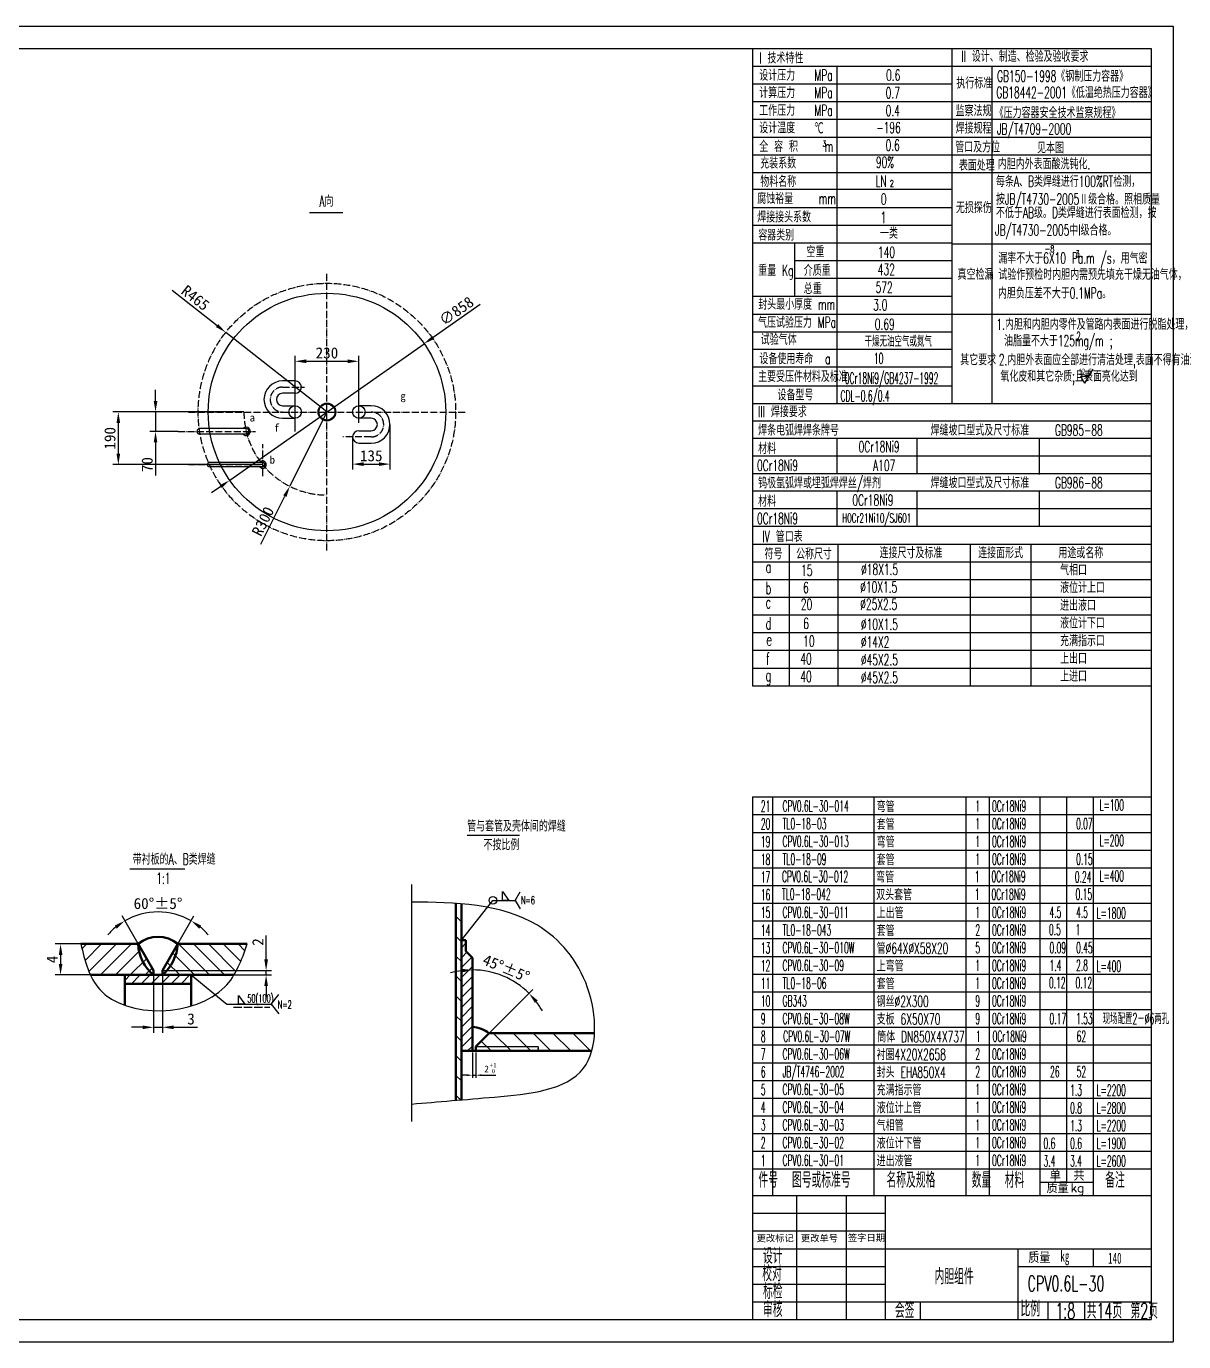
# Model space of a CAD drawing. Extents: x 43 to 6800, y -21879 to -17127.
# Drawn here: x 2619 to 6800, y -21879 to -17127 of the extents above; entities that cross this region are included whole.
import ezdxf

# ---------------------------------------------------------------- set-up
doc = ezdxf.new("R2010")
doc.units = 0
doc.header["$LTSCALE"] = 10
doc.header["$MEASUREMENT"] = 0
doc.linetypes.add('ACAD_ISO02W100', pattern=[15, 12, -3])
doc.linetypes.add('DHX', pattern=[3.36, 2.5, -0.4, 0.06, -0.4])
doc.layers.get('0').update_dxf_attribs({"linetype": 'CONTINUOUS'})
doc.layers.get('DEFPOINTS').update_dxf_attribs({"linetype": 'CONTINUOUS'})
doc.layers.add('1', color=7, linetype='CONTINUOUS')
doc.layers.add('粗直线', color=7, linetype='CONTINUOUS', lineweight=50)
doc.layers.add('细', color=7, linetype='CONTINUOUS', lineweight=25)
doc.styles.add('HZ', font='txt.shx', dxfattribs={"width": 0.6, "height": 5, "bigfont": 'hztxt.shx'})
doc.dimstyles.get("Standard").update_dxf_attribs({"dimtxt": 2, "dimasz": 1.5, "dimexe": 1, "dimexo": 0.5, "dimtad": 1, "dimdsep": 46, "dimlunit": 6, "dimtxsty": 'Standard', "dimcen": 2.5, "dimadec": 0, "dimazin": 0, "dimtfac": 1, "dimtmove": 0, "dimatfit": 3, "dimfxl": 0, "dimtolj": 1, "dimtzin": 0, "dimarcsym": 0})
doc.dimstyles.new('xie大字体ISO-25', dxfattribs={"dimtxt": 40, "dimasz": 40, "dimexe": 20, "dimexo": 0, "dimgap": 10, "dimtad": 1, "dimtxsty": 'Standard', "dimcen": 2.5, "dimadec": 0, "dimazin": 0, "dimtfac": 1, "dimtmove": 0, "dimatfit": 3, "dimfxl": 0, "dimarcsym": 0})
pattern_1 = [(135, (-1742.795, 46278.135), (-35.921024, -35.921024), [])]

# ---------------------------------------------------------------- blocks, each defined once
blk = doc.blocks.new('*D75')
at = {"color": 0, "lineweight": -2}
for p, q in [((3705.4, -18520.5), (3571.2, -18788.8)), ((3466.8, -18997.5), (3553.3, -18824.6))]:
    blk.add_line(p, q, dxfattribs=at)
at = {"color": 0}
blk.add_solid([(3547.3, -18821.6), (3559.3, -18827.6), (3571.2, -18788.8)], dxfattribs=at)
at = {"layer": 'DEFPOINTS', "color": 0}
for p in [(3705.4, -18520.5), (3571.2, -18788.8)]:
    blk.add_point(p, dxfattribs=at)
at = {"color": 0, "insert": (3474.3, -18915.5), "char_height": 40, "attachment_point": 5, "rotation": 63.4256}
blk.add_mtext('R300', dxfattribs=at)
blk = doc.blocks.new('*D76')
at = {"color": 0, "lineweight": -2}
for p, q in [((3146, -18080.6), (3308.5, -18208.4)), ((3705.4, -18520.5), (3339.9, -18233.1))]:
    blk.add_line(p, q, dxfattribs=at)
at = {"color": 0}
blk.add_solid([(3312.6, -18203.1), (3304.3, -18213.6), (3339.9, -18233.1)], dxfattribs=at)
at = {"layer": 'DEFPOINTS', "color": 0}
for p in [(3339.9, -18233.1), (3705.4, -18520.5)]:
    blk.add_point(p, dxfattribs=at)
at = {"color": 0, "insert": (3230.1, -18108.5), "char_height": 40, "attachment_point": 5, "rotation": 321.8167}
blk.add_mtext('R465', dxfattribs=at)
blk = doc.blocks.new('*D77')
at = {"color": 0, "lineweight": -2}
for p, q in [((3086.1, -18480.5), (3086.1, -18440.5)), ((3205.4, -18520.5), (3066.1, -18520.5)), ((3086.1, -18520.5), (3086.1, -18590.5)), ((3168, -18590.5), (3066.1, -18590.5)), ((3086.1, -18630.5), (3086.1, -18750.5))]:
    blk.add_line(p, q, dxfattribs=at)
at = {"color": 0}
for points in [[(3079.5, -18480.5), (3092.8, -18480.5), (3086.1, -18520.5)], [(3079.5, -18630.5), (3092.8, -18630.5), (3086.1, -18590.5)]]:
    blk.add_solid(points, dxfattribs=at)
at = {"layer": 'DEFPOINTS', "color": 0}
for p in [(3205.4, -18520.5), (3086.1, -18590.5), (3168, -18590.5)]:
    blk.add_point(p, dxfattribs=at)
at = {"color": 0, "insert": (3056.1, -18710.5), "char_height": 40, "attachment_point": 5, "rotation": 90}
blk.add_mtext('70', dxfattribs=at)
blk = doc.blocks.new('*D78')
at = {"color": 0, "lineweight": -2}
for p, q in [((3405.4, -18520.5), (2931.7, -18520.5)), ((2951.7, -18560.5), (2951.7, -18670.5)), ((3473.2, -18710.5), (2931.7, -18710.5))]:
    blk.add_line(p, q, dxfattribs=at)
at = {"color": 0}
for points in [[(2945.1, -18560.5), (2958.4, -18560.5), (2951.7, -18520.5)], [(2945.1, -18670.5), (2958.4, -18670.5), (2951.7, -18710.5)]]:
    blk.add_solid(points, dxfattribs=at)
at = {"layer": 'DEFPOINTS', "color": 0}
for p in [(3405.4, -18520.5), (2951.7, -18710.5), (3473.2, -18710.5)]:
    blk.add_point(p, dxfattribs=at)
at = {"color": 0, "insert": (2921.7, -18615.5), "char_height": 40, "attachment_point": 5, "rotation": 90}
blk.add_mtext('190', dxfattribs=at)
blk = doc.blocks.new('*D90')
at = {"color": 0, "lineweight": -2}
for p, q in [((4258.4, -18132.2), (4089.2, -18251)), ((3354.3, -18767.1), (4056.5, -18274)), ((3321.6, -18790.1), (3288.9, -18813.1))]:
    blk.add_line(p, q, dxfattribs=at)
at = {"color": 0}
for points in [[(4085.4, -18245.6), (4093.1, -18256.5), (4056.5, -18274)], [(3317.8, -18784.6), (3325.4, -18795.5), (3354.3, -18767.1)]]:
    blk.add_solid(points, dxfattribs=at)
at = {"layer": 'DEFPOINTS', "color": 0}
for p in [(4056.5, -18274), (3354.3, -18767.1)]:
    blk.add_point(p, dxfattribs=at)
at = {"color": 0, "insert": (4172.9, -18155.6), "char_height": 40, "attachment_point": 5, "rotation": 35.0777}
blk.add_mtext('∅858', dxfattribs=at)
blk = doc.blocks.new('*D155')
at = {"color": 0, "lineweight": -2}
for p, q in [((3590.4, -18350.1), (3590.4, -18317.3)), ((3630.4, -18337.3), (3780.4, -18337.3)), ((3820.4, -18350.1), (3820.4, -18317.3))]:
    blk.add_line(p, q, dxfattribs=at)
at = {"color": 0}
for points in [[(3630.4, -18330.6), (3630.4, -18343.9), (3590.4, -18337.3)], [(3780.4, -18330.6), (3780.4, -18343.9), (3820.4, -18337.3)]]:
    blk.add_solid(points, dxfattribs=at)
at = {"layer": 'DEFPOINTS', "color": 0}
for p in [(3820.4, -18337.3), (3590.4, -18350.1), (3820.4, -18350.1)]:
    blk.add_point(p, dxfattribs=at)
at = {"color": 0, "insert": (3705.4, -18307.3), "char_height": 40, "attachment_point": 5}
blk.add_mtext('230', dxfattribs=at)
blk = doc.blocks.new('*D156')
at = {"color": 0, "lineweight": -2}
for p, q in [((3932.9, -18565.5), (3932.9, -18728.8)), ((3797.9, -18610.5), (3797.9, -18728.8)), ((3837.9, -18708.8), (3892.9, -18708.8))]:
    blk.add_line(p, q, dxfattribs=at)
at = {"color": 0}
for points in [[(3837.9, -18702.2), (3837.9, -18715.5), (3797.9, -18708.8)], [(3892.9, -18702.2), (3892.9, -18715.5), (3932.9, -18708.8)]]:
    blk.add_solid(points, dxfattribs=at)
at = {"layer": 'DEFPOINTS', "color": 0}
for p in [(3932.9, -18565.5), (3797.9, -18610.5), (3932.9, -18708.8)]:
    blk.add_point(p, dxfattribs=at)
at = {"color": 0, "insert": (3865.4, -18678.8), "char_height": 40, "attachment_point": 5}
blk.add_mtext('135', dxfattribs=at)
blk = doc.blocks.new('*D157')
at = {"color": 0, "lineweight": -2}
for p, q in [((4243.8, -20812.9), (4470, -20812.9)), ((4243.8, -20828.9), (4470, -20828.9)), ((4469, -20815.4), (4469, -20826.4))]:
    blk.add_line(p, q, dxfattribs=at)
at = {"color": 0}
for points in [[(4468.6, -20815.4), (4469.4, -20815.4), (4469, -20812.9)], [(4468.6, -20826.4), (4469.4, -20826.4), (4469, -20828.9)]]:
    blk.add_solid(points, dxfattribs=at)
at = {"layer": 'DEFPOINTS', "color": 0}
for p in [(4243.3, -20812.9), (4243.3, -20828.9), (4469, -20828.9)]:
    blk.add_point(p, dxfattribs=at)
at = {"color": 0, "insert": (4466.5, -20820.9), "char_height": 3, "attachment_point": 5, "rotation": 90}
blk.add_mtext('\\A1;1%%p1', dxfattribs=at)
blk = doc.blocks.new('*D158')
at = {"color": 0, "lineweight": -2}
blk.add_line((4291.3, -20764.9), (4449.7, -20606.6), dxfattribs=at)
for start, end in [(97.942, 105.884), (45, 90), (29.116, 37.058)]:
    blk.add_arc((4231.3, -20824.9), 288.8, start, end, dxfattribs=at)
at = {"color": 0}
for points in [[(4190.9, -20532.2), (4191.9, -20545.5), (4231.3, -20536.1)], [(4456.7, -20655.3), (4466.8, -20646.5), (4435.5, -20620.7)]]:
    blk.add_solid(points, dxfattribs=at)
at = {"layer": 'DEFPOINTS', "color": 0}
for p in [(4231.3, -20492.9), (4375.7, -20574.8), (4291.3, -20764.9), (4243.3, -20812.9), (4231.3, -20828.9)]:
    blk.add_point(p, dxfattribs=at)
at = {"color": 0, "insert": (4353.3, -20530.4), "char_height": 40, "attachment_point": 5, "rotation": 337.5}
blk.add_mtext('45%%d%%p5%%D', dxfattribs=at)
blk = doc.blocks.new('*D159')
at = {"color": 0, "lineweight": -2}
for p, q in [((3023.7, -20442.4), (2965.2, -20341.2)), ((3166.5, -20442.4), (3224.9, -20341.2))]:
    blk.add_line(p, q, dxfattribs=at)
for start, end in [(60, 120), (129.5726, 139.1452), (40.8548, 50.4274)]:
    blk.add_arc((3095.1, -20566.1), 239.7, start, end, dxfattribs=at)
at = {"color": 0}
for points in [[(2938.6, -20375.9), (2946.2, -20386.8), (2975.2, -20358.5)], [(3244, -20386.8), (3251.6, -20375.9), (3214.9, -20358.5)]]:
    blk.add_solid(points, dxfattribs=at)
at = {"layer": 'DEFPOINTS', "color": 0}
for p in [(3136.7, -20330.1), (3023.7, -20442.4), (3166.5, -20442.4), (3079.1, -20538.4), (3111.1, -20538.4)]:
    blk.add_point(p, dxfattribs=at)
at = {"color": 0, "insert": (3095.1, -20296.4), "char_height": 40, "attachment_point": 5}
blk.add_mtext('60%%d%%p5%%d', dxfattribs=at)
blk = doc.blocks.new('*D160')
at = {"color": 0, "lineweight": -2}
for p, q in [((2816.1, -20442.4), (2723.1, -20442.4)), ((2743.1, -20482.4), (2743.1, -20514.4)), ((2850.9, -20554.4), (2723.1, -20554.4))]:
    blk.add_line(p, q, dxfattribs=at)
at = {"color": 0}
for points in [[(2736.5, -20482.4), (2749.8, -20482.4), (2743.1, -20442.4)], [(2736.5, -20514.4), (2749.8, -20514.4), (2743.1, -20554.4)]]:
    blk.add_solid(points, dxfattribs=at)
at = {"layer": 'DEFPOINTS', "color": 0}
for p in [(2816.1, -20442.4), (2743.1, -20554.4), (2850.9, -20554.4)]:
    blk.add_point(p, dxfattribs=at)
at = {"color": 0, "insert": (2713.1, -20498.4), "char_height": 40, "attachment_point": 5, "rotation": 90}
blk.add_mtext('4', dxfattribs=at)
blk = doc.blocks.new('*D161')
at = {"color": 0, "lineweight": -2}
for p, q in [((3485.6, -20498.4), (3485.6, -20411.7)), ((3111.1, -20538.4), (3505.6, -20538.4)), ((3369.6, -20554.4), (3505.6, -20554.4)), ((3485.6, -20554.4), (3485.6, -20538.4)), ((3485.6, -20594.4), (3485.6, -20634.4))]:
    blk.add_line(p, q, dxfattribs=at)
at = {"color": 0}
for points in [[(3479, -20498.4), (3492.3, -20498.4), (3485.6, -20538.4)], [(3479, -20594.4), (3492.3, -20594.4), (3485.6, -20554.4)]]:
    blk.add_solid(points, dxfattribs=at)
at = {"layer": 'DEFPOINTS', "color": 0}
for p in [(3111.1, -20538.4), (3369.6, -20554.4), (3485.6, -20554.4)]:
    blk.add_point(p, dxfattribs=at)
at = {"color": 0, "insert": (3455.6, -20435.1), "char_height": 40, "attachment_point": 5, "rotation": 90}
blk.add_mtext('2', dxfattribs=at)
blk = doc.blocks.new('*D162')
at = {"color": 0, "lineweight": -2}
for p, q in [((3079.1, -20554.4), (3079.1, -20763.4)), ((3111.1, -20554.4), (3111.1, -20763.4)), ((3039.1, -20743.4), (2999.1, -20743.4)), ((3079.1, -20743.4), (3111.1, -20743.4)), ((3151.1, -20743.4), (3237.8, -20743.4))]:
    blk.add_line(p, q, dxfattribs=at)
at = {"color": 0}
for points in [[(3039.1, -20736.7), (3039.1, -20750.1), (3079.1, -20743.4)], [(3151.1, -20736.7), (3151.1, -20750.1), (3111.1, -20743.4)]]:
    blk.add_solid(points, dxfattribs=at)
at = {"layer": 'DEFPOINTS', "color": 0}
for p in [(3079.1, -20554.4), (3111.1, -20554.4), (3111.1, -20743.4)]:
    blk.add_point(p, dxfattribs=at)
at = {"color": 0, "insert": (3214.4, -20713.4), "char_height": 40, "attachment_point": 5}
blk.add_mtext('3', dxfattribs=at)

msp = doc.modelspace()

# ---------------------------------------------------------------- hatches: boundary and pattern name
h = msp.add_hatch()
h.set_pattern_fill('ANSI31', color=256, scale=16, angle=90, style=0)
h.set_pattern_definition(pattern_1)
edge = h.paths.add_edge_path()
edge.add_spline(control_points=[(4191.299, -20297.459), (4184.641, -20296.884), (4177.973, -20296.363), (4171.299, -20295.891)], knot_values=[188.14403626, 188.14403626, 188.14403626, 188.14403626, 190.57275291, 190.57275291, 190.57275291, 190.57275291], degree=3, periodic=0)
edge.add_line((4171.299, -20295.891), (4171.299, -21007.14))
edge.add_spline(control_points=[(4171.299, -21007.14), (4177.933, -21006.581), (4184.599, -21006.019), (4191.299, -21005.453)], knot_values=[20.686725, 20.686725, 20.686725, 20.686725, 23.19317541, 23.19317541, 23.19317541, 23.19317541], degree=3, periodic=0)
edge.add_line((4191.299, -21005.453), (4191.299, -20297.459))
h = msp.add_hatch()
h.set_pattern_fill('ANSI31', color=256, scale=8, style=0)
h.set_pattern_definition([(45, (-1742.795, 46278.135), (-17.960512, 17.960512), [])])
h.paths.add_polyline_path([(4231.299, -20492.915), (4207.299, -20468.915), (4207.299, -20428.915), (4191.299, -20428.915), (4191.299, -20828.915), (4231.299, -20828.915)])
h = msp.add_hatch()
h.set_pattern_fill('ANSI31', color=256, scale=12, style=0)
h.set_pattern_definition([(45, (9011.14, -76933.032), (-26.940768, 26.940768), [])])
edge = h.paths.add_edge_path()
edge.add_spline(control_points=[(2816.095, -20442.398), (2825.666, -20481.32), (2835.236, -20520.242), (2850.917, -20554.398)], knot_values=[0, 0, 0, 0, 14.22654376, 14.22654376, 14.22654376, 14.22654376], degree=3, periodic=0)
edge.add_line((2850.917, -20554.398), (3079.086, -20554.398))
edge.add_line((3079.086, -20554.398), (3079.086, -20538.398))
edge.add_line((3079.086, -20538.398), (3023.66, -20442.398))
edge.add_line((3023.66, -20442.398), (2816.095, -20442.398))
h = msp.add_hatch()
h.set_pattern_fill('ANSI31', color=256, scale=12, angle=90, style=0)
h.set_pattern_definition([(135, (9011.14, -76933.032), (-26.940768, -26.940768), [])])
edge = h.paths.add_edge_path()
edge.add_spline(control_points=[(3369.573, -20554.398), (3390.132, -20520.267), (3403.784, -20481.333), (3417.437, -20442.398)], knot_values=[85.62518906, 85.62518906, 85.62518906, 85.62518906, 100.6567326, 100.6567326, 100.6567326, 100.6567326], degree=3, periodic=0)
edge.add_line((3417.437, -20442.398), (3166.512, -20442.398))
edge.add_line((3166.512, -20442.398), (3111.086, -20538.398))
edge.add_line((3111.086, -20538.398), (3111.086, -20554.398))
edge.add_line((3111.086, -20554.398), (3369.573, -20554.398))
h = msp.add_hatch()
h.set_pattern_fill('ANSI31', color=256, scale=8, style=0)
h.set_pattern_definition([(45, (9011.139, -76933.032), (-17.960512, 17.960512), [])])
h.paths.add_polyline_path([(3215.086, -20586.398), (3215.086, -20554.398), (2975.086, -20554.398), (2975.086, -20586.398)])
h = msp.add_hatch()
h.set_pattern_fill('ANSI31', color=256, scale=16, angle=90, style=0)
h.set_pattern_definition(pattern_1)
edge = h.paths.add_edge_path()
edge.add_spline(control_points=[(4662.09, -20828.915), (4667.765, -20808.893), (4671.03, -20787.305), (4672.153, -20764.915)], knot_values=[89.06455395, 89.06455395, 89.06455395, 89.06455395, 97.03979952, 97.03979952, 97.03979952, 97.03979952], degree=3, periodic=0)
edge.add_line((4672.153, -20764.915), (4291.299, -20764.915))
edge.add_line((4291.299, -20764.915), (4243.299, -20812.915))
edge.add_line((4243.299, -20812.915), (4243.299, -20828.915))
edge.add_line((4243.299, -20828.915), (4662.09, -20828.915))

# ---------------------------------------------------------------- linework, layer by layer
at = {"color": 0}
for p, q in [((42.636, -17127.154), (6762.636, -17127.154)), ((6762.636, -17127.154), (6762.636, -21879.154)), ((242.636, -17207.154), (6682.636, -17207.154)), ((5242.636, -17207.154), (6682.636, -17207.154)), ((6682.636, -17207.154), (6682.636, -21799.154)), ((3641.75, -17800.335), (3762.908, -17800.335)), ((3590.406, -18590.541), (3590.406, -18350.133)), ((3820.406, -18559.902), (3820.406, -18350.133)), ((3590.406, -18408.041), (3545.406, -18408.041)), ((3590.406, -18453.041), (3545.406, -18453.041)), ((3545.406, -18498.041), (3590.406, -18498.041)), ((3865.406, -18498.041), (3820.406, -18498.041)), ((3545.406, -18543.041), (3590.406, -18543.041)), ((3865.406, -18543.041), (3820.406, -18543.041)), ((3413.687, -18580.541), (3245.705, -18580.541)), ((3413.687, -18600.541), (3245.705, -18600.541)), ((3820.406, -18588.041), (3865.406, -18588.041)), ((3820.406, -18633.041), (3865.406, -18633.041)), ((3473.242, -18702.541), (3280.994, -18702.541)), ((3473.242, -18718.541), (3280.994, -18718.541)), ((5242.636, -19911.154), (5242.636, -21799.154)), ((242.636, -21799.154), (6682.636, -21799.154)), ((42.636, -21879.154), (6762.636, -21879.154))]:
    msp.add_line(p, q, dxfattribs=at)
for p, q in [((5962.636, -17207.154), (5962.636, -18489.991)), ((5547.125, -17271.154), (5547.125, -18489.991)), ((6107.702, -17271.156), (6107.702, -18489.991)), ((5242.636, -17335.154), (5962.636, -17335.154)), ((5242.636, -17399.154), (6682.636, -17399.154)), ((5242.636, -17463.154), (6682.636, -17463.154)), ((5242.636, -17527.154), (6682.636, -17527.154)), ((5242.636, -17591.154), (6682.636, -17591.154)), ((5242.636, -17655.154), (6682.636, -17655.154)), ((5242.636, -17715.465), (5962.636, -17715.465)), ((5242.636, -17781.87), (5962.636, -17781.87)), ((5242.636, -17846.101), (5962.636, -17846.101)), ((5242.636, -17909.521), (5962.636, -17909.521)), ((5394.836, -17909.521), (5394.836, -18101.521)), ((5962.636, -17912.573), (6682.636, -17912.573)), ((5394.836, -17973.521), (5962.636, -17973.521)), ((5394.836, -18037.521), (5962.636, -18037.521)), ((5242.636, -18101.521), (5962.636, -18101.521)), ((5242.636, -18166.672), (5962.636, -18166.672)), ((5962.636, -18166.672), (6682.636, -18166.672)), ((5242.636, -18230.672), (5962.636, -18230.672)), ((5242.636, -18293.521), (5962.636, -18293.521)), ((5242.636, -18357.521), (5962.636, -18357.521)), ((6472.142, -18365.709), (6442.583, -18416.908)), ((5242.636, -18425.991), (5962.636, -18425.991)), ((6427.579, -18390.92), (6457.586, -18390.92)), ((6427.579, -18390.92), (6442.583, -18416.908)), ((5242.636, -18489.991), (6682.636, -18489.991)), ((5242.636, -18615.181), (6682.636, -18615.181)), ((5547.125, -18615.181), (5547.125, -18743.181)), ((5836.855, -18615.181), (5836.855, -18743.181)), ((6277.981, -18615.181), (6277.981, -18746.036)), ((5242.636, -18679.181), (6682.636, -18679.181)), ((5242.636, -18743.181), (6682.636, -18743.181)), ((5242.636, -18805.472), (6682.636, -18805.472)), ((5547.125, -18805.472), (5547.125, -18933.472)), ((5836.855, -18805.472), (5836.855, -18933.472)), ((6277.981, -18805.472), (6277.981, -18933.472)), ((5242.636, -18869.472), (6682.636, -18869.472)), ((5242.636, -18933.472), (6682.636, -18933.472)), ((5374.816, -18997.472), (5374.816, -19509.472)), ((5551.041, -18997.472), (5551.041, -19509.472)), ((6028.806, -18997.472), (6028.806, -19509.472)), ((6248.108, -18997.472), (6248.108, -19509.472)), ((5242.636, -19061.472), (6682.636, -19061.472)), ((5242.636, -19125.472), (6682.636, -19125.472)), ((5242.636, -19189.472), (6682.636, -19189.472)), ((5242.636, -19253.472), (6682.636, -19253.472)), ((5242.636, -19317.472), (6682.636, -19317.472)), ((5242.636, -19381.472), (6682.636, -19381.472)), ((5242.636, -19445.472), (6682.636, -19445.472)), ((5242.636, -19509.472), (6682.636, -19509.472)), ((4212.312, -20049.787), (4401.376, -20049.787)), ((2993.105, -20171.491), (3192.331, -20171.491)), ((4011.299, -20228.035), (4011.299, -21084.129)), ((4304.973, -20284.727), (4385.056, -20284.727)), ((4339.446, -20253.021), (4362.172, -20284.727)), ((4339.446, -20284.727), (4339.446, -20253.021)), ((4362.172, -20284.727), (4339.446, -20284.727)), ((4362.172, -20284.727), (4339.446, -20284.727)), ((4385.056, -20284.727), (4403.585, -20253.507)), ((4385.056, -20284.727), (4403.585, -20315.946)), ((3385.554, -20628.265), (3408.279, -20659.971)), ((3385.554, -20659.971), (3385.554, -20628.265)), ((3504.067, -20659.971), (3531.947, -20625.032)), ((3504.067, -20659.971), (3531.947, -20694.909))]:
    msp.add_line(p, q)
at = {"linetype": 'DHX'}
for p, q in [((3705.406, -19020.541), (3705.406, -18020.541)), ((3545.406, -18430.541), (3624.277, -18430.541)), ((3205.406, -18520.541), (4205.406, -18520.541)), ((3167.957, -18590.541), (3446.753, -18590.541)), ((3865.406, -18610.541), (3763.225, -18610.541)), ((3473.242, -18752.224), (3473.242, -18636.382)), ((3205.406, -18710.541), (3473.242, -18710.541))]:
    msp.add_line(p, q, dxfattribs=at)
at = {"linetype": 'ACAD_ISO02W100', "ltscale": 0.25}
msp.add_line((3367.733, -20670.286), (3499.471, -20670.286), dxfattribs=at)
at = {"color": 1}
msp.add_line((3408.279, -20659.971), (3385.554, -20659.971), dxfattribs=at)
at = {"color": 0, "linetype": 'ByBlock'}
for p, q in [((4231.299, -20833.915), (4231.299, -20926.472)), ((4243.299, -20833.915), (4243.299, -20926.472)), ((4211.299, -20916.472), (4191.299, -20916.472)), ((4231.299, -20916.472), (4243.299, -20916.472)), ((4263.299, -20916.472), (4315.299, -20916.472))]:
    msp.add_line(p, q, dxfattribs=at)
at = {"color": 7}
msp.add_line((5848.557, -21735.154), (5848.557, -21799.154), dxfattribs=at)
at = {"linetype": 'DHX'}
msp.add_circle((3705.406, -18520.541), 465, dxfattribs=at)
at = {"color": 0}
for centre, radius in [((3705.406, -18520.541), 429), ((3590.406, -18520.541), 22.5), ((3705.406, -18520.541), 32), ((3705.406, -18520.541), 29), ((3820.406, -18520.541), 22.5)]:
    msp.add_circle(centre, radius, dxfattribs=at)
msp.add_circle((4304.973, -20284.727), 13.918)
for centre, radius, start, end in [((3545.406, -18475.541), 67.5, 90, 270), ((3590.406, -18430.541), 22.5, 270, 90), ((3545.406, -18475.541), 22.5, 90, 270), ((3865.406, -18565.541), 67.5, 270, 90), ((3413.687, -18590.541), 15, 221.810315, 138.189685), ((3865.406, -18565.541), 22.5, 270, 90), ((3245.705, -18590.541), 10, 90, 270), ((3413.687, -18590.541), 10, 270, 90), ((3820.406, -18610.541), 22.5, 90, 270), ((3280.994, -18710.541), 8, 90, 270), ((3473.242, -18710.541), 13, 217.979872, 142.020128), ((3473.242, -18710.541), 8, 270, 90)]:
    msp.add_arc(centre, radius, start, end, dxfattribs=at)
at = {"linetype": 'DHX'}
for centre, radius, start, end in [((3545.406, -18475.541), 45, 90, 270), ((3705.406, -18520.541), 300, 180, 270), ((3865.406, -18565.541), 45, 270, 90)]:
    msp.add_arc(centre, radius, start, end, dxfattribs=at)
msp.add_open_spline([(4011.299, -21020.491), (4106.945, -21012.547), (4309.876, -20995.693), (4689.359, -20961.726), (4678.156, -20579.459), (4442.541, -20299.603), (4165.661, -20291.589), (4011.299, -20291.462)], degree=3, knots=[0, 0, 0, 0, 37.59945396, 79.77453045, 116.19785104, 152.38340412, 210.11230356, 210.11230356, 210.11230356, 210.11230356])
msp.add_spline([(2816.095, -20442.398), (2884.403, -20606.818), (3336.614, -20597.507), (3417.437, -20442.398)], degree=3)
at = {"color": 0, "linetype": 'ByBlock'}
for points in [[(4211.299, -20913.139), (4211.299, -20919.805), (4231.299, -20916.472)], [(4263.299, -20913.139), (4263.299, -20919.805), (4243.299, -20916.472)]]:
    msp.add_solid(points, dxfattribs=at)
at = {"layer": '1'}
for p, q in [((5242.636, -17207.154), (5242.636, -19510.01)), ((5242.636, -17271.154), (6682.636, -17271.154)), ((5242.636, -18489.991), (6682.636, -18489.991)), ((5242.636, -18552.586), (6682.636, -18552.586)), ((5242.636, -18933.472), (6682.636, -18933.472)), ((5242.636, -18997.472), (6682.636, -18997.472)), ((5242.636, -18997.472), (6682.636, -18997.472)), ((5242.636, -19911.154), (6682.636, -19911.154)), ((5316.574, -21351.154), (5316.574, -19911.154)), ((5682.837, -21191.154), (5682.837, -19911.154)), ((6014.564, -21351.154), (6014.564, -19911.154)), ((6098.837, -21191.154), (6098.837, -19911.154)), ((6282.378, -21191.154), (6282.378, -19911.154)), ((6378.378, -21303.154), (6378.378, -19911.154)), ((6474.378, -21191.154), (6474.378, -19911.154)), ((5242.636, -19975.154), (6682.636, -19975.154)), ((5242.636, -20039.154), (6682.636, -20039.154)), ((5242.636, -20103.154), (6682.636, -20103.154)), ((5242.636, -20167.154), (6682.636, -20167.154)), ((5242.636, -20231.154), (6682.636, -20231.154)), ((5242.636, -20295.154), (6682.636, -20295.154)), ((5242.636, -20359.154), (6682.636, -20359.154)), ((5242.636, -20423.154), (6682.636, -20423.154)), ((5242.636, -20487.154), (6682.636, -20487.154)), ((5242.636, -20551.154), (6682.636, -20551.154)), ((5242.636, -20615.154), (6682.636, -20615.154)), ((5242.636, -20679.154), (6682.636, -20679.154)), ((5242.636, -20743.154), (6682.636, -20743.154)), ((5242.636, -20807.154), (6682.636, -20807.154)), ((5242.636, -20871.154), (6682.636, -20871.154)), ((5242.636, -20935.154), (6682.636, -20935.154)), ((5242.636, -20999.154), (6682.636, -20999.154)), ((5242.636, -21063.154), (6682.636, -21063.154)), ((5242.636, -21127.154), (6682.636, -21127.154)), ((5242.636, -21191.154), (6682.636, -21191.154))]:
    msp.add_line(p, q, dxfattribs=at)
at = {"layer": 'DEFPOINTS', "color": 0, "linetype": 'ByBlock'}
for p in [(4231.299, -20828.915), (4243.299, -20828.915), (4243.299, -20916.472)]:
    msp.add_point(p, dxfattribs=at)
at = {"layer": '粗直线'}
for p, q in [((4171.299, -20295.891), (4171.299, -21007.14)), ((4191.299, -20297.459), (4191.299, -21005.453)), ((4191.299, -20428.915), (4207.299, -20428.915)), ((4207.299, -20428.915), (4207.299, -20468.915)), ((2816.095, -20442.398), (3023.66, -20442.398)), ((3079.086, -20538.398), (3023.66, -20442.398)), ((3111.086, -20538.398), (3166.512, -20442.398)), ((3166.512, -20442.398), (3417.437, -20442.398)), ((4207.299, -20468.915), (4231.299, -20492.915)), ((4231.299, -20492.915), (4231.299, -20828.915)), ((2850.917, -20554.398), (3369.573, -20554.398)), ((2975.086, -20554.398), (2975.086, -20664.2)), ((3079.086, -20538.398), (3079.086, -20554.398)), ((3111.086, -20538.398), (3111.086, -20554.398)), ((3215.086, -20554.398), (3215.086, -20666.373)), ((2975.086, -20586.398), (3215.086, -20586.398)), ((4243.299, -20812.915), (4291.299, -20764.915)), ((4291.299, -20764.915), (4672.153, -20764.915)), ((4243.299, -20812.915), (4243.299, -20828.915)), ((4191.299, -20828.915), (4662.09, -20828.915))]:
    msp.add_line(p, q, dxfattribs=at)
for centre, radius, start, end in [((3095.086, -20527.866), 111.384, 50.114325, 129.885675), ((3174.353, -20437.539), 150.771, 181.846869, 230.812138), ((3004.922, -20432.147), 161.914, 310.971162, 356.369831), ((4218.071, -20862.733), 122.191, 53.180817, 83.785095)]:
    msp.add_arc(centre, radius, start, end, dxfattribs=at)
at = {"layer": '细', "color": 7}
for p, q in [((5242.636, -21191.154), (6682.636, -21191.154)), ((5682.837, -21351.154), (5682.837, -21191.154)), ((6098.837, -21351.154), (6098.837, -21191.154)), ((6282.378, -21351.154), (6282.378, -21191.154)), ((6474.378, -21351.154), (6474.378, -21191.154)), ((6682.636, -21191.154), (6682.636, -21799.154)), ((5242.636, -21255.154), (6682.636, -21255.154)), ((6282.378, -21303.154), (6474.378, -21303.154)), ((5242.636, -21351.154), (6682.636, -21351.154)), ((5402.837, -21799.154), (5402.837, -21351.154)), ((5580.967, -21351.154), (5580.967, -21799.154)), ((5722.837, -21799.154), (5722.837, -21351.154)), ((5242.636, -21415.154), (5722.837, -21415.154)), ((5242.636, -21479.154), (5722.837, -21479.154)), ((5242.636, -21543.154), (6682.636, -21543.154)), ((6202.837, -21799.154), (6202.837, -21543.154)), ((6474.378, -21607.154), (6474.378, -21543.154)), ((5242.636, -21607.154), (5722.837, -21607.154)), ((6202.837, -21607.154), (6682.636, -21607.154)), ((5242.636, -21671.154), (5722.837, -21671.154)), ((5242.636, -21735.154), (6682.636, -21735.154)), ((6310.928, -21799.154), (6310.928, -21735.154)), ((6442.837, -21799.154), (6442.837, -21735.154)), ((5242.837, -21799.154), (6682.636, -21799.154))]:
    msp.add_line(p, q, dxfattribs=at)

# ---------------------------------------------------------------- texts
at = {"style": 'HZ'}
for s, height, width, p in [('I 技术特性', 40, 0.6, (5266.979, -17261.475)), ('II 设计、制造、检验及验收要求', 40, 0.6, (5997.323, -17255.661)), ('设计压力   MPa', 40, 0.6, (5266.979, -17323.625)), ('0.6', 40, 0.6, (5725.47, -17323.378)), ('GB150-1998《钢制压力容器》', 40, 0.6, (6126.28, -17327.157)), ('计算压力   MPa', 40, 0.6, (5266.979, -17386.7)), ('执行标准', 40, 0.6, (5979.11, -17351.915)), ('GB18442-2001《低温绝热压力容器》', 40, 0.6, (6123.466, -17386.181)), ('0.7', 40, 0.6, (5723.757, -17387.549)), ('工作压力   MPa', 40, 0.6, (5266.979, -17450.7)), ('0.4', 40, 0.6, (5723.757, -17451.549)), ('监察法规', 40, 0.6, (5976.296, -17452.15)), ('《压力容器安全技术监察规程》', 40, 0.6, (6117.839, -17458.847)), ('设计温度   ℃', 40, 0.6, (5266.979, -17513.775)), ('-196', 40, 0.6, (5689.917, -17513.268)), ('焊接规程', 40, 0.6, (5976.296, -17514.745)), ('JB/T4709-2000', 40, 0.6, (6125.74, -17518.093)), ('全 容 积    m', 40, 0.6, (5266.979, -17580.828)), ('3', 20, 0.6, (5495.855, -17561.117)), ('0.6', 40, 0.6, (5723.391, -17576.455)), ('管口及方位', 40, 0.6, (5975.303, -17582.997)), ('见本图', 40, 0.6, (6270.791, -17585.807)), ('充装系数', 40, 0.6, (5270.812, -17641.226)), ('90%', 40, 0.6, (5688.483, -17638.331)), ('表面处理', 40, 0.6, (5988.385, -17649.032)), ('内胆内外表面酸洗钝化.', 40, 0.6, (6128.665, -17643.853)), ('物料名称', 40, 0.6, (5270.812, -17707.631)), ('LN', 40, 0.6, (5687.52, -17706.708)), ('每条A、B类焊缝进行100%RT检测， ', 40, 0.6, (6122.169, -17707.196)), ('腐蚀裕量    mm', 40, 0.6, (5259.794, -17769.186)), ('2', 24, 0.6, (5738.736, -17706.708)), ('按JB/T4730-2005Ⅱ级合格。照相质量', 40, 0.6, (6122.169, -17771.498)), ('0', 40, 0.6, (5706.354, -17771.257)), ('无损探伤', 40, 0.6, (5977.574, -17802.116)), ('焊接接头系数', 40, 0.6, (5259.794, -17835.68)), ('1', 40, 0.6, (5705.248, -17837.894)), ('不低于AB级。D类焊缝进行表面检测，按', 40, 0.6, (6122.169, -17820.205)), ('容器类别', 40, 0.6, (5263.629, -17901.127)), ('一类', 40, 0.6, (5703.347, -17894.287)), ('JB/T4730-2005中I级合格。', 40, 0.6, (6118.817, -17883.211)), ('空重', 40, 0.6, (5437.586, -17961.485)), ('140', 40, 0.6, (5695.923, -17963.242)), ('漏率不大于6X10 Pa.m /s，用气密', 40, 0.6, (6130.794, -17984.581)), ('-8', 24, 0.6, (6298.616, -17942.884)), ('3', 24, 0.6, (6409.124, -17960.726)), ('重量 Kg', 40, 0.6, (5263.629, -18028.763)), ('介质重', 40, 0.6, (5427.859, -18028.763)), ('432', 40, 0.6, (5695.352, -18025.765)), ('真空检漏', 40, 0.6, (5983.607, -18043.008)), ('试验作预检时内胆内需预先填充干燥无油气体，', 40, 0.6, (6130.794, -18043.427)), ('总重', 40, 0.6, (5427.859, -18094.389)), ('572', 40, 0.6, (5687.51, -18090.01)), ('内胆负压差不大于0.1MPa。 ', 40, 0.6, (6129.432, -18110.737)), ('封头最小厚度 mm', 40, 0.6, (5263.629, -18151.049)), ('3.0', 40, 0.6, (5678.6, -18153.641)), ('气压试验压力 MPa', 40, 0.6, (5262.876, -18216.405)), ('0.69', 40, 0.6, (5684.572, -18223.525)), ('1.内胆和内胆内零件及管路内表面进行脱脂处理，', 40, 0.6, (6123.834, -18223.445)), ('试验气体', 40, 0.6, (5272.419, -18278.296)), ('干燥无油空气或氮气', 40, 0.5, (5647.786, -18284.923)), ('油脂量不大于125mg/m ; ', 40, 0.6, (6151.522, -18282.975)), ('2', 32, 0.5, (6413.117, -18263.05)), ('设备使用寿命  a', 40, 0.6, (5267.747, -18347.791)), ('10', 40, 0.5, (5681.364, -18347.044)), ('其它要求', 40, 0.6, (5993.233, -18351.53)), ('   2.内胆外表面应全部进行清洁处理,表面不得有油污.铁屑.焊渣.', 40, 0.6, (6062.77, -18351.594)), ('主要受压件材料及标准', 40, 0.6, (5262.905, -18412.002)), ('0Cr18Ni9/GB4237-1992', 40, 0.5, (5576.335, -18418.286)), ('氧化皮和其它杂质;且表面亮化达到', 40, 0.6, (6138.276, -18411.248)), ('设备型号', 40, 0.6, (5332.882, -18478.779)), ('CDL-0.6/0.4', 40, 0.5, (5560.747, -18482.286)), ('III 焊接要求', 40, 0.6, (5263.062, -18539.236)), ('焊条电弧焊焊条牌号', 40, 0.6, (5263.062, -18605.743)), ('焊缝坡口型式及尺寸标准    GB985-88', 40, 0.6, (5885.723, -18605.743)), ('0Cr18Ni9', 40, 0.6, (5625.856, -18665.827)), ('材料', 40, 0.6, (5263.062, -18672.25)), ('0Cr18Ni9', 40, 0.6, (5259.146, -18733.44)), ('A107', 40, 0.6, (5678.231, -18733.44)), ('钨极氩弧焊或埋弧焊焊丝/焊剂', 40, 0.6, (5263.062, -18796.338)), ('焊缝坡口型式及尺寸标准    GB986-88', 40, 0.6, (5885.723, -18796.034)), ('0Cr18Ni9', 40, 0.6, (5603.764, -18858.629)), ('材料', 40, 0.6, (5263.062, -18862.541)), ('0Cr18Ni9', 40, 0.6, (5259.146, -18925.136)), ('H0Cr21Ni10/SJ601', 32, 0.6, (5566.506, -18919.441)), ('IV 管口表', 40, 0.6, (5278.727, -18990.238)), ('连接尺寸及标准', 40, 0.6, (5701.667, -19048.92)), ('连接面形式', 40, 0.6, (6058.032, -19048.92)), ('用途或名称', 40, 0.6, (6347.824, -19048.92)), ('符号', 40, 0.6, (5286.247, -19052.838)), ('公称尺寸', 40, 0.6, (5400.126, -19052.833)), ('a', 44, 0.6, (5289.727, -19101.948)), ('15', 40, 0.6, (5418.417, -19112.341)), ('%%c18X1.5', 40, 0.6, (5635.051, -19109.3)), ('气相口', 40, 0.6, (6353.852, -19110.701)), ('b', 44, 0.6, (5289.727, -19178.305)), ('6', 40, 0.6, (5425.385, -19174.724)), ('%%C10X1.5', 40, 0.6, (5631.799, -19173.041)), ('液位计上口', 40, 0.6, (6353.852, -19174.701)), ('20', 40, 0.6, (5417.391, -19235.542)), ('%%C25X2.5', 40, 0.6, (5631.799, -19235.047)), ('进出液口', 40, 0.6, (6353.852, -19238.701)), ('c', 44, 0.6, (5289.727, -19229.948)), ('d', 44, 0.6, (5289.727, -19306.305)), ('6', 40, 0.6, (5425.857, -19304.19)), ('%%C10X1.5', 40, 0.6, (5634.344, -19307.577)), ('液位计下口', 40, 0.6, (6353.852, -19302.701)), ('e', 44, 0.6, (5292.852, -19364.46)), ('10', 40, 0.6, (5425.857, -19368.19)), ('%%C14X2', 40, 0.6, (5634.344, -19371.577)), ('充满指示口', 40, 0.6, (6353.852, -19366.701)), ('上出口', 40, 0.6, (6353.852, -19430.701)), ('f', 44, 0.6, (5291.688, -19433.34)), ('40', 40, 0.6, (5415.81, -19432.19)), ('%%C45X2.5', 40, 0.6, (5634.344, -19435.577)), ('g', 44, 0.6, (5289.472, -19492.864)), ('40', 40, 0.6, (5415.81, -19496.19)), ('%%C45X2.5', 40, 0.6, (5634.344, -19499.577)), ('上进口', 40, 0.6, (6353.852, -19494.701))]:
    msp.add_text(s, height=height, dxfattribs=dict(at, width=width)).set_placement(p)
at = {"style": 'HZ', "width": 0.6}
msp.add_text('A向', height=40, rotation=0.6, dxfattribs=at).set_placement((3678.13, -17778.908))
at = {"width": 0.6}
msp.add_text('12.5', height=24, dxfattribs=at).set_placement((6421.462, -18387.144))
at = {"color": 0, "char_height": 28, "width": 6844.73052, "attachment_point": 1}
for s, insert in [('g', (3971.016, -18448.117)), ('a', (3426.173, -18526.774)), ('f', (3514.662, -18563.429)), ('b', (3498.813, -18679.257))]:
    msp.add_mtext(s, dxfattribs=dict(at, insert=insert))
at = {"color": 0, "linetype": 'ByBlock', "attachment_point": 5}
for s, insert, char_height in [('2', (4282.371, -20893.719), 24), ('+1', (4306.061, -20879.955), 16), ('0', (4306.455, -20901.584), 16)]:
    msp.add_mtext(s, dxfattribs=dict(at, insert=insert, char_height=char_height))
at = {"layer": '1', "style": 'HZ'}
for s, height, width, p in [('21', 40, 0.5, (5272.839, -19964.488)), ('CPV0.6L-30-014', 40, 0.5, (5351.327, -19963.931)), ('弯管', 40, 0.6, (5691.355, -19965.724)), ('1', 40, 0.5, (6047.828, -19963.921)), ('0Cr18Ni9', 40, 0.5, (6108.004, -19964.022)), ('L=100', 40, 0.5, (6496.493, -19960.409)), ('管与套管及壳体间的焊缝', 40, 0.6, (4211.809, -20036.178)), ('20', 40, 0.5, (5272.839, -20028.488)), ('TL0-18-03', 40, 0.5, (5351.327, -20027.931)), ('套管', 40, 0.6, (5691.355, -20029.724)), ('1', 40, 0.5, (6047.828, -20027.921)), ('0Cr18Ni9', 40, 0.5, (6108.004, -20028.022)), ('0.07', 40, 0.5, (6411.642, -20027.921)), ('19', 40, 0.5, (5272.839, -20092.488)), ('CPV0.6L-30-013', 40, 0.5, (5351.327, -20091.931)), ('弯管', 40, 0.6, (5691.355, -20093.724)), ('1', 40, 0.5, (6047.828, -20091.921)), ('0Cr18Ni9', 40, 0.5, (6108.004, -20092.022)), ('L=200', 40, 0.5, (6496.493, -20088.409)), ('不按比例', 40, 0.6, (4270.897, -20103.799)), ('带衬板的A、B类焊缝', 40, 0.6, (3003.823, -20155.869)), ('18', 40, 0.5, (5272.839, -20156.488)), ('TL0-18-09', 40, 0.5, (5351.327, -20155.931)), ('套管', 40, 0.6, (5691.355, -20157.724)), ('1', 40, 0.5, (6047.828, -20155.921)), ('0Cr18Ni9', 40, 0.5, (6108.004, -20156.022)), ('0.15', 40, 0.5, (6411.642, -20155.921)), ('1:1', 40, 0.6, (3088.696, -20225.504)), ('17', 40, 0.5, (5272.839, -20220.488)), ('CPV0.6L-30-012', 40, 0.5, (5349.394, -20218.526)), ('弯管', 40, 0.6, (5689.423, -20220.319)), ('1', 40, 0.5, (6045.895, -20218.517)), ('0Cr18Ni9', 40, 0.5, (6106.072, -20218.618)), ('0.24', 40, 0.5, (6407.101, -20219.921)), ('L=400', 40, 0.5, (6496.493, -20216.409)), ('TL0-18-042', 40, 0.5, (5349.394, -20282.526)), ('双头套管', 40, 0.6, (5689.423, -20284.319)), ('1', 40, 0.5, (6045.895, -20282.517)), ('0Cr18Ni9', 40, 0.5, (6106.072, -20282.618)), ('0.15', 40, 0.5, (6409.71, -20282.517)), ('N=6', 28.8, 0.6, (4406.324, -20298.8)), ('16', 40, 0.5, (5272.839, -20284.488)), ('15', 40, 0.5, (5272.839, -20348.488)), ('CPV0.6L-30-011', 40, 0.5, (5351.327, -20347.931)), ('上出管', 40, 0.6, (5691.355, -20349.724)), ('1', 40, 0.5, (6047.828, -20347.921)), ('0Cr18Ni9', 40, 0.5, (6108.004, -20348.022)), ('4.5', 40, 0.5, (6315.642, -20347.921)), ('4.5', 40, 0.5, (6411.642, -20347.921)), ('L=1800', 40, 0.5, (6486.083, -20350.586)), ('14', 40, 0.5, (5272.839, -20412.488)), ('TL0-18-043', 40, 0.5, (5351.327, -20411.931)), ('套管', 40, 0.6, (5691.355, -20413.724)), ('2', 40, 0.5, (6047.828, -20411.921)), ('0Cr18Ni9', 40, 0.5, (6108.004, -20412.022)), ('0.5', 40, 0.5, (6313.71, -20410.517)), ('1', 40, 0.5, (6409.71, -20410.517)), ('管%%c64X%%cX58X20', 40, 0.6, (5691.355, -20477.724)), ('13', 40, 0.5, (5272.839, -20476.488)), ('CPV0.6L-30-010W', 40, 0.5, (5351.327, -20475.931)), ('5', 40, 0.5, (6047.828, -20475.921)), ('0Cr18Ni9', 40, 0.5, (6108.004, -20476.022)), ('0.09', 40, 0.5, (6315.642, -20475.921)), ('0.45', 40, 0.5, (6411.642, -20475.921)), ('12', 40, 0.5, (5272.839, -20540.488)), ('CPV0.6L-30-09', 40, 0.5, (5351.327, -20539.931)), ('上弯管', 40, 0.6, (5691.355, -20541.724)), ('1', 40, 0.5, (6047.828, -20539.921)), ('0Cr18Ni9', 40, 0.5, (6108.004, -20540.022)), ('1.4', 40, 0.5, (6315.642, -20539.921)), ('2.8', 40, 0.5, (6411.642, -20539.921)), ('L=400', 40, 0.5, (6486.083, -20542.586)), ('11', 40, 0.5, (5272.839, -20604.488)), ('TL0-18-06', 40, 0.5, (5351.327, -20603.931)), ('套管', 40, 0.6, (5691.355, -20605.724)), ('1', 40, 0.5, (6047.828, -20603.921)), ('0Cr18Ni9', 40, 0.5, (6108.004, -20604.022)), ('0.12', 40, 0.5, (6313.71, -20602.517)), ('0.12', 40, 0.5, (6409.71, -20602.517)), ('50(100)', 28.8, 0.6, (3417.781, -20653.603)), ('N=2', 28.8, 0.6, (3527.961, -20675.778)), ('10', 40, 0.5, (5272.839, -20668.488)), ('GB343', 40, 0.5, (5351.327, -20667.931)), ('钢丝%%c2X300', 40, 0.6, (5691.355, -20669.724)), ('9', 40, 0.5, (6047.828, -20667.921)), ('0Cr18Ni9', 40, 0.5, (6108.004, -20668.022)), ('9', 40, 0.5, (5272.839, -20732.488)), ('CPV0.6L-30-08W', 40, 0.5, (5351.327, -20731.931)), ('支板 6X50X70', 40, 0.6, (5691.355, -20733.724)), ('9', 40, 0.5, (6047.828, -20731.921)), ('0Cr18Ni9', 40, 0.5, (6108.004, -20732.022)), ('0.17', 40, 0.5, (6315.642, -20731.921)), ('1.53', 40, 0.5, (6411.642, -20731.921)), ('现场配置2－%%c6两孔', 40, 0.5, (6507.642, -20731.921)), ('8', 40, 0.5, (5272.839, -20796.488)), ('CPV0.6L-30-07W', 40, 0.5, (5353.48, -20795.808)), ('筒体 DN850X4X737', 40, 0.6, (5693.508, -20797.601)), ('1', 40, 0.5, (6049.981, -20795.799)), ('0Cr18Ni9', 40, 0.5, (6110.157, -20795.9)), ('62', 40, 0.5, (6413.795, -20795.799)), ('7', 40, 0.5, (5272.839, -20860.488)), ('CPV0.6L-30-06W', 40, 0.5, (5351.327, -20859.931)), ('衬圈4X20X2658', 40, 0.6, (5691.355, -20861.724)), ('2', 40, 0.5, (6047.828, -20859.921)), ('0Cr18Ni9', 40, 0.5, (6108.004, -20860.022)), ('6', 40, 0.5, (5272.839, -20924.488)), ('JB/T4746-2002', 40, 0.5, (5351.327, -20923.931)), ('封头 EHA850X4', 40, 0.6, (5691.355, -20925.724)), ('2', 40, 0.5, (6047.828, -20923.921)), ('0Cr18Ni9', 40, 0.5, (6108.004, -20924.022)), ('26', 40, 0.5, (6317.795, -20923.799)), ('52', 40, 0.5, (6413.795, -20923.799)), ('5', 40, 0.5, (5272.839, -20988.488)), ('CPV0.6L-30-05', 40, 0.5, (5351.327, -20987.931)), ('充满指示管', 40, 0.6, (5691.355, -20989.724)), ('1', 40, 0.5, (6047.828, -20987.921)), ('0Cr18Ni9', 40, 0.5, (6108.004, -20988.022)), ('1.3', 40, 0.5, (6390.083, -20990.586)), ('L=2200', 40, 0.5, (6486.083, -20990.586)), ('4', 40, 0.5, (5272.839, -21052.488)), ('CPV0.6L-30-04', 40, 0.5, (5351.327, -21051.931)), ('液位计上管', 40, 0.6, (5691.355, -21053.724)), ('1', 40, 0.5, (6047.828, -21051.921)), ('0Cr18Ni9', 40, 0.5, (6108.004, -21052.022)), ('0.8', 40, 0.5, (6390.083, -21054.586)), ('L=2800', 40, 0.5, (6486.083, -21054.586)), ('3', 40, 0.5, (5272.839, -21116.488)), ('CPV0.6L-30-03', 40, 0.5, (5351.327, -21115.931)), ('气相管', 40, 0.6, (5691.355, -21117.724)), ('1', 40, 0.5, (6047.828, -21115.921)), ('0Cr18Ni9', 40, 0.5, (6108.004, -21116.022)), ('1.3', 40, 0.5, (6390.083, -21118.586)), ('L=2200', 40, 0.5, (6486.083, -21118.586)), ('2', 40, 0.5, (5272.839, -21180.488)), ('CPV0.6L-30-02', 40, 0.5, (5351.327, -21179.931)), ('液位计下管', 40, 0.6, (5691.355, -21181.724)), ('1', 40, 0.5, (6047.828, -21179.921)), ('0Cr18Ni9', 40, 0.5, (6108.004, -21180.022)), ('0.6', 40, 0.5, (6294.083, -21182.586)), ('0.6', 40, 0.5, (6390.083, -21182.586)), ('L=1900', 40, 0.5, (6486.083, -21182.586)), ('1', 40, 0.5, (5272.839, -21244.488)), ('CPV0.6L-30-01', 40, 0.5, (5351.327, -21243.931)), ('进出液管', 40, 0.6, (5691.355, -21245.724)), ('1', 40, 0.5, (6047.828, -21243.921)), ('0Cr18Ni9', 40, 0.5, (6108.004, -21244.022)), ('3.4', 40, 0.5, (6294.083, -21246.586)), ('3.4', 40, 0.5, (6390.083, -21246.586)), ('L=2600', 40, 0.5, (6486.083, -21246.586))]:
    msp.add_text(s, height=height, dxfattribs=dict(at, width=width)).set_placement(p)
at = {"layer": '细', "color": 7, "style": 'HZ', "width": 0.6}
for s, p in [('件号', (5264.236, -21323.113)), ('图号或标准号', (5385.389, -21323.113)), ('名称及规格', (5726.818, -21323.113)), ('数量', (6034.711, -21323.41)), ('材料', (6153.711, -21323.41)), ('备注', (6517.062, -21323.113)), ('设计', (5280.757, -21597.661)), ('校对', (5278.066, -21660.934)), ('内胆组件', (5900.477, -21671.711)), ('标检', (5280.757, -21725.096)), ('CPV0.6L-30', (6236.139, -21697.042)), ('审核', (5280.757, -21790.769)), ('会签', (5757.136, -21793.927)), ('比例', (6211.014, -21788.623)), ('1:8', (6336.574, -21796.318)), ('共14页 第2页', (6450.118, -21795.778))]:
    msp.add_text(s, height=56, dxfattribs=at).set_placement(p)
at = {"layer": '细', "color": 7, "style": 'HZ'}
for s, height, p in [('单', 40, (6316.315, -21297.806)), ('共', 40, (6402.223, -21297.255)), ('质量', 40, (6304.956, -21343.053)), ('kg', 32, (6392.061, -21339.403)), ('质量', 40, (6238.898, -21594.972))]:
    msp.add_text(s, height=height, dxfattribs=at).set_placement(p)
at = {"layer": '细', "color": 7, "width": 0.6}
for s, p in [('kg', (6354.878, -21590.209)), ('140', (6527.262, -21597.511))]:
    msp.add_text(s, height=40, dxfattribs=at).set_placement(p)
at = {"layer": '细', "color": 7, "char_height": 24, "attachment_point": 1}
for s, insert, width in [('{\\fSimSun|b0|i0|c134|p54;更改标记}', (5257.419, -21493.293), 145.41792), ('{\\fSimSun|b0|i0|c134|p54;更改单号}', (5417.419, -21493.293), 145.41792), ('{\\fSimSun|b0|i0|c134|p54;签字日期}', (5587.121, -21491.644), 160)]:
    msp.add_mtext(s, dxfattribs=dict(at, insert=insert, width=width))

# ---------------------------------------------------------------- dimensions: what is measured, and where the dimension line sits
at = {"color": 0}
for mpoint, picture, middle in [((3339.898, -18233.087), '*D76', (3230.058, -18108.537)), ((3571.198, -18788.847), '*D75', (3474.281, -18915.542))]:
    dim = msp.add_radius_dim(center=(3705.406, -18520.541), mpoint=mpoint, dimstyle='xie大字体ISO-25', dxfattribs=at)
    dim.commit()
    dim.dimension.update_dxf_attribs({"geometry": picture, "text_midpoint": middle})
dim = msp.add_diameter_dim_2p(p1=(3354.324, -18767.081), p2=(4056.488, -18274), dimstyle='xie大字体ISO-25', dxfattribs=at)
dim.commit()
dim.dimension.update_dxf_attribs({"geometry": '*D90', "text_midpoint": (4172.915, -18155.583)})
for base, p1, p2, picture, middle in [((3820.406, -18337.253), (3590.406, -18350.133), (3820.406, -18350.133), '*D155', (3705.406, -18307.253)), ((3932.906, -18708.819), (3797.906, -18610.541), (3932.906, -18565.541), '*D156', (3865.406, -18678.819))]:
    dim = msp.add_linear_dim(base=base, p1=p1, p2=p2, dimstyle='xie大字体ISO-25', dxfattribs=at)
    dim.commit()
    dim.dimension.update_dxf_attribs({"geometry": picture, "text_midpoint": middle})
for base, p1, p2, picture, middle in [((3086.134, -18590.541), (3205.406, -18520.541), (3167.957, -18590.541), '*D77', (3056.134, -18710.541)), ((2951.747, -18710.541), (3405.406, -18520.541), (3473.242, -18710.541), '*D78', (2921.747, -18615.541))]:
    dim = msp.add_linear_dim(base=base, p1=p1, p2=p2, angle=90, dimstyle='xie大字体ISO-25', dxfattribs=at)
    dim.commit()
    dim.dimension.update_dxf_attribs({"geometry": picture, "text_midpoint": middle})
for base, line1, line2, text, picture, middle in [((3136.708, -20330.058), ((3111.086, -20538.398), (3166.512, -20442.398)), ((3079.086, -20538.398), (3023.66, -20442.398)), '60%%d%%p5%%d', '*D159', (3095.086, -20296.416)), ((4375.7, -20574.805), ((4243.299, -20812.915), (4291.299, -20764.915)), ((4231.299, -20492.915), (4231.299, -20828.915)), '45%%d%%p5%%D', '*D158', (4353.299, -20530.381))]:
    dim = msp.add_angular_dim_2l(base=base, line1=line1, line2=line2, text=text, dimstyle='xie大字体ISO-25', dxfattribs=at)
    dim.commit()
    dim.dimension.update_dxf_attribs({"geometry": picture, "text_midpoint": middle})
dim = msp.add_linear_dim(base=(3485.617, -20554.398), p1=(3111.086, -20538.398), p2=(3369.573, -20554.398), angle=90, text='2', dimstyle='xie大字体ISO-25', dxfattribs=at)
dim.commit()
dim.dimension.update_dxf_attribs({"geometry": '*D161', "text_midpoint": (3485.617, -20435.065), "dimtype": 160})
dim = msp.add_linear_dim(base=(2743.127, -20554.398), p1=(2816.095, -20442.398), p2=(2850.917, -20554.398), angle=90, text='4', dimstyle='xie大字体ISO-25', dxfattribs=at)
dim.commit()
dim.dimension.update_dxf_attribs({"geometry": '*D160', "text_midpoint": (2713.127, -20498.398)})
dim = msp.add_linear_dim(base=(3111.086, -20743.414), p1=(3079.086, -20554.398), p2=(3111.086, -20554.398), text='3', dimstyle='xie大字体ISO-25', dxfattribs=at)
dim.commit()
dim.dimension.update_dxf_attribs({"geometry": '*D162', "text_midpoint": (3214.419, -20713.414)})
dim = msp.add_linear_dim(base=(4469.019, -20828.915), p1=(4243.299, -20812.915), p2=(4243.299, -20828.915), angle=90, text='1%%p1', dimstyle='Standard', override={"dimtxt": 3, "dimasz": 2.5, "dimgap": 1})
dim.commit()
dim.dimension.update_dxf_attribs({"geometry": '*D157', "text_midpoint": (4466.519, -20820.915)})

# ---------------------------------------------------------------- leaders
for points, override in [([(4191.299, -20428.915), (4304.973, -20284.727)], {"dimasz": 2.5}), ([(3215.086, -20554.398), (3343.304, -20659.971), (3504.067, -20659.971)], {"dimtxt": 2.5, "dimasz": 2.5, "dimexe": 1.25, "dimexo": 0.625, "dimgap": 0.625, "dimtad": 1, "dimtih": 0, "dimtoh": 0, "dimzin": 8, "dimcen": 2.5, "dimtofl": 1})]:
    msp.add_leader(points, dimstyle='Standard', override=override)

doc.saveas('drawing.dxf')
